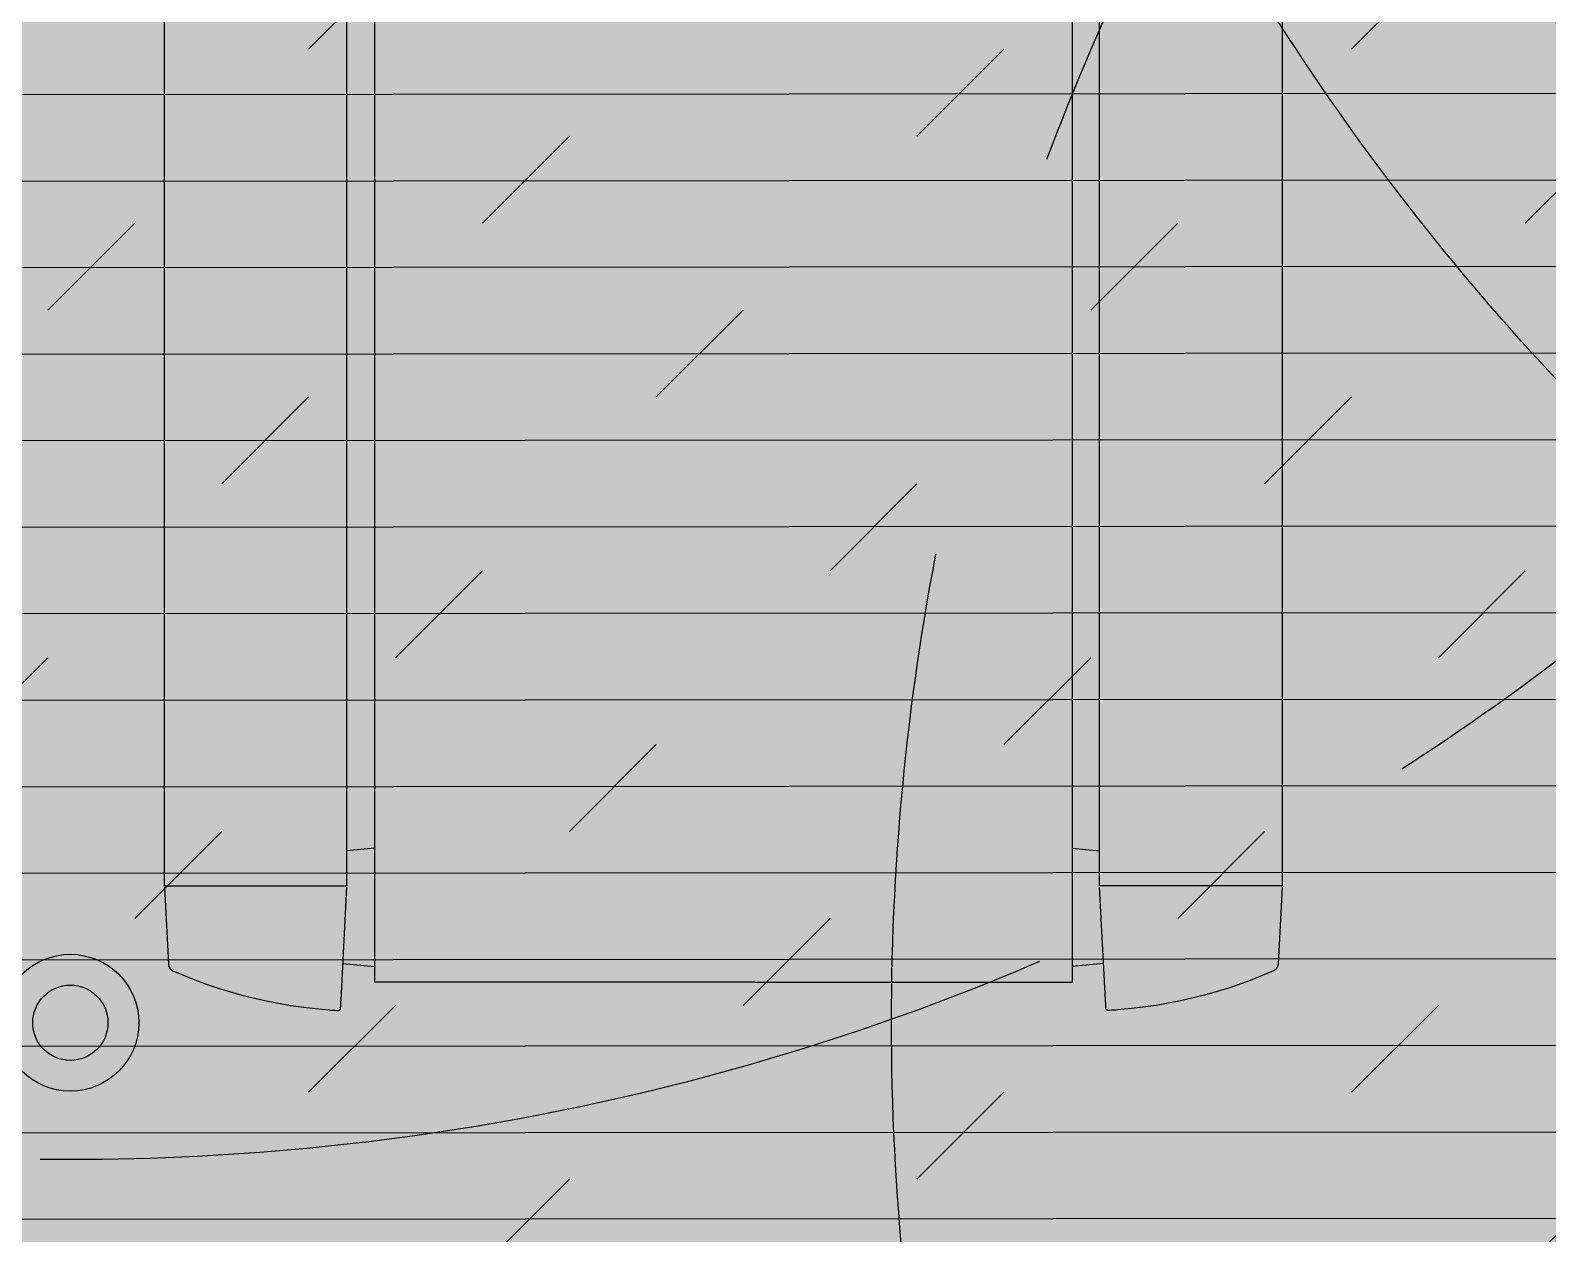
# Model space of a CAD drawing. Header units: millimetres. Extents: x -86392818 to -86307589, y 1129347621 to 1129375919.
# Drawn here: x -86334198 to -86333090, y 1129368255 to 1129369134 of the extents above; entities that cross this region are included whole.
import ezdxf

# ---------------------------------------------------------------- set-up
doc = ezdxf.new("R2010")
doc.units = ezdxf.units.MM
doc.header["$LTSCALE"] = 1000
doc.linetypes.add('DASH', pattern=[0.35, 0.25, -0.1])
doc.layers.get('Defpoints').update_dxf_attribs({"color": 250})
for name, color, linetype in [('C—平顶—喷淋', 5, 'Continuous'), ('C—平顶—轮廓线', 4, 'Continuous'), ('F—地坪—hatch', 8, 'Continuous'), ('P—平面—移动家具1', 165, 'Continuous')]:
    doc.layers.add(name, color=color, linetype=linetype)

# ---------------------------------------------------------------- blocks, each defined once
blk = doc.blocks.new('vfsdfdfgfgh')
for points in [[(-434.5933751499615, 1456.088166665795), (-433.12626670186, 1484.008226446735), (-431.6418196996601, 1512.267283410722), (-431.2430329491617, 1514.04049944591), (-431.0256341522909, 1514.441541205844), (-430.2787425785064, 1515.580823516822), (-429.9052967916141, 1516.063692183714), (-429.7119052232956, 1516.22464840507), (-428.0820811115045, 1517.331559632134), (-427.1911461631753, 1517.685843160769), (-412.4173640950248, 1523.716755912566), (-402.5410567733852, 1527.233514489577), (-395.3148808016194, 1529.733281516572), (-377.9229770216625, 1534.85600552769), (-360.2896672162897, 1539.070540799352), (-342.4616321075446, 1542.367895363277), (-332.7720476781469, 1543.683420241185), (-330.7247645267053, 1543.950481682943), (-324.4868861549476, 1544.736379661845), (-314.2277968994385, 1545.714705749444), (-313.0487752020199, 1545.797431853003), (-312.0698137465806, 1545.847786872255), (-310.9521438568117, 1545.89544430052), (-310.1292293913939, 1545.93141217198), (-308.668789618554, 1545.988061568933), (-307.9058932257321, 1546.007843898231), (-307.4070763534401, 1545.998851929951), (-307.2283558699128, 1545.961085665331), (-306.7282052625669, 1545.890049121008), (-306.2934076680322, 1545.632878843695), (-305.9906498341588, 1545.229139492803), (-305.8652787479587, 1544.739976448196), (-305.7479100728815, 1542.476698172235), (-305.7292377837366, 1542.123313841381), (-305.7038968193228, 1541.651235535915), (-305.6585498307104, 1540.779913863298), (-305.5971980230679, 1539.605562879064), (-305.5291775409569, 1538.31701390355), (-301.2198799097096, 1456.088166664995)], [(-306.728212542781, 1545.889946687224), (-306.9334721586492, 1545.933323720208), (-307.4071831889742, 1545.999148220289)], [(-305.7670620998324, 1542.854952930065), (-305.6531082780857, 1542.851211766276)], [(382.1348081385004, 1456.088166659785), (380.6676996911992, 1484.00822644071), (379.183252688199, 1512.267283404712), (378.7844659376933, 1514.040499439885), (378.5670671408297, 1514.441541199427), (377.8201755678456, 1515.580823510798), (377.446729780153, 1516.063692177297), (377.2533382126421, 1516.224648400268), (375.6235141008437, 1517.331559626517), (374.7325791525145, 1517.685843154366), (359.9587970843641, 1523.716755906949), (350.0824897619241, 1527.23351448316), (342.856313789358, 1529.733281510955), (325.464410011009, 1534.856005522481), (307.8311002048285, 1539.070540795336), (290.0030650968838, 1542.36789535846), (280.3134806666785, 1543.683420237168), (278.2661975160445, 1543.950481678519), (272.0283191426861, 1544.736379657043), (261.7692298887778, 1545.714705745049), (260.5902081913591, 1545.797431849001), (259.6112467367275, 1545.847786867831), (258.493576846151, 1545.895444296504), (257.6706623807331, 1545.931412167964), (256.2102226079005, 1545.988061564523), (255.447326214271, 1546.007843893414), (254.9485093427866, 1545.998851925542), (254.769788859252, 1545.961085661329), (254.2696382519134, 1545.890049116191), (253.8348406573714, 1545.632878838878), (253.5320828234981, 1545.229139488787), (253.4067117380982, 1544.739976444995), (253.2893430622207, 1542.476698168612), (253.2706707722755, 1542.123313836957), (253.2453298078617, 1541.651235531099), (253.1999828200569, 1540.779913860082), (253.1386310124071, 1539.605562875033), (253.0706105294958, 1538.317013899927), (248.7613128974481, 1456.088166661386)], [(253.308495089972, 1542.854952926064), (253.1945412674249, 1542.851211762667)], [(254.2696455321202, 1545.889946683616), (254.4749051487961, 1545.933323716192), (254.9486161783134, 1545.999148216273)], [(-304.4621796087449, 1520.82829582355), (-304.6127108892906, 1520.828295824351)], [(-281.1250281396424, 79.59264259137854), (-281.1250282648471, 1525.316478869456)], [(-49.5258305119205, 1525.316478867855), (-281.1250282648471, 1525.316478869456)], [(-49.5258305119205, 1525.316478867855), (228.6664612541863, 1525.31647886624)], [(228.666461379391, 79.59264258817711), (228.6664612541863, 1525.31647886624)], [(252.0036125988918, 1520.82829582032), (252.1541438786298, 1520.828295819534)], [(-304.1350552927324, 1511.712900058046), (-281.1250282656474, 1513.838386583695)], [(251.6764882820717, 1511.71290005403), (228.6664612533859, 1513.838386579679)], [(-434.6452710254598, 796.4132418352383), (-434.6452711562815, 1455.126182075022), (-301.2681105876836, 1455.126182073436), (-301.2681104608782, 85.20797756276443)], [(382.1867042748345, 796.4132418296213), (382.1867041448204, 1455.126182068605), (248.8095435754221, 1455.126182069405), (248.8095437014272, 85.20797755954845)], [(-281.1250282656474, 1427.412246348002), (-301.2681105868833, 1429.373528161901)], [(228.6664612533859, 1427.412246343985), (248.8095435754221, 1429.373528159093)]]:
    blk.add_lwpolyline(points)
blk = doc.blocks.new('pen lin')
at = {"layer": 'C—平顶—喷淋'}
blk.add_hatch(color=8, dxfattribs=at).paths.add_polyline_path([(-27.5, 0, 1), (27.5, 0, 1)])
for radius in [49.99999999999999, 27.49999999999999]:
    blk.add_circle((0, 0), radius, dxfattribs=at)
at = {"layer": 'Defpoints', "color": 251, "linetype": 'DASH', "ltscale": 3}
blk.add_circle((0, 0), 1800, dxfattribs=at)

msp = doc.modelspace()

# ---------------------------------------------------------------- hatches: boundary and pattern name
at = {"layer": 'C—平顶—轮廓线'}
h = msp.add_hatch(dxfattribs=at)
h.set_pattern_fill('AR-SAND', color=8, scale=5)
h.set_pattern_definition([(37.50000000000001, (0, 0), (-8.000156479920228, 244.7066186646712), [0, -193.04, 0, -215.9, 0, -206.375]), (7.499999999999999, (0, 0), (224.7616415690013, 358.4125502841771), [0, -104.14, 0, -173.99, 0, -66.67500000000001]), (327.5, (-156.21, 0), (395.496185120729, 0.718592339272881), [0, -63.5, 0, -228.6, 0, -298.45]), (317.5, (-156.21, 0), (381.7782262361486, 111.4646616286082), [0, -31.75, 0, -149.86, 0, -171.45])])
h.paths.add_polyline_path([(-86319389.20660238, 1129360620.965556), (-86319389.20660238, 1129370700.965556), (-86337189.20660238, 1129370700.965556), (-86337189.20660238, 1129370370.965556), (-86337569.20660238, 1129370370.965556), (-86337569.20660238, 1129367745.965556), (-86336969.20660238, 1129367745.965556), (-86336969.20660238, 1129361200.965556), (-86337189.20660238, 1129361200.965556), (-86337189.20660238, 1129360620.965556), (-86328589.20660241, 1129360620.965556), (-86328589.20660238, 1129361220.965556), (-86327989.20660238, 1129361220.965556), (-86327989.20660238, 1129360620.965556)])
at = {"layer": 'F—地坪—hatch'}
h = msp.add_hatch(dxfattribs=at)
h.set_pattern_fill('DOLMIT', color=250, scale=10)
h.set_pattern_definition([(0, (0, 0), (0, 63.5), []), (45, (0, 0), (-126.9999134350099, 126.9999134350099), [89.80256121069154, -179.6051224213831])])
h.paths.add_polyline_path([(-86319389.20660238, 1129360620.965556), (-86319389.20660238, 1129370920.965557), (-86337189.20660238, 1129370920.965556), (-86337189.20660238, 1129370370.965556), (-86337569.20660238, 1129370370.965556), (-86337569.20660238, 1129367745.965556), (-86337189.20660238, 1129367745.965556), (-86337189.20660238, 1129360620.965556), (-86328589.20660238, 1129360620.965556), (-86328589.20660238, 1129361220.965556), (-86327989.20660238, 1129361220.965556), (-86327989.20660238, 1129360620.965556)])

# ---------------------------------------------------------------- block references
at = {"layer": 'C—平顶—喷淋'}
for p in [(-86334169.20660238, 1129370109.090557), (-86331769.20660238, 1129370109.090557), (-86334169.20660238, 1129368409.090557), (-86331769.20660238, 1129368409.090557)]:
    msp.add_blockref('pen lin', p, dxfattribs=at)
at = {"layer": 'P—平面—移动家具1', "rotation": 180}
msp.add_blockref('vfsdfdfgfgh', (-86333718.38165918, 1129369964.11523), dxfattribs=at)

doc.saveas('drawing.dxf')
